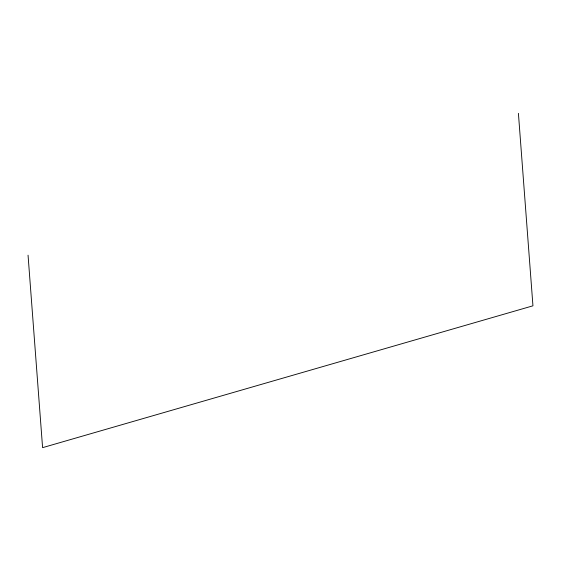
<?xml version="1.0" encoding="UTF-8"?>
<svg xmlns="http://www.w3.org/2000/svg" width="561" height="561" viewBox="0 0 561 561"><rect width="100%" height="100%" fill="white"/><g stroke="black" fill="none" stroke-linecap="round" stroke-linejoin="round"><path stroke-width="0.84" d="M518.413 113.35L532.95 305.815L42.587 447.65L28.05 255.185"/></g></svg>
